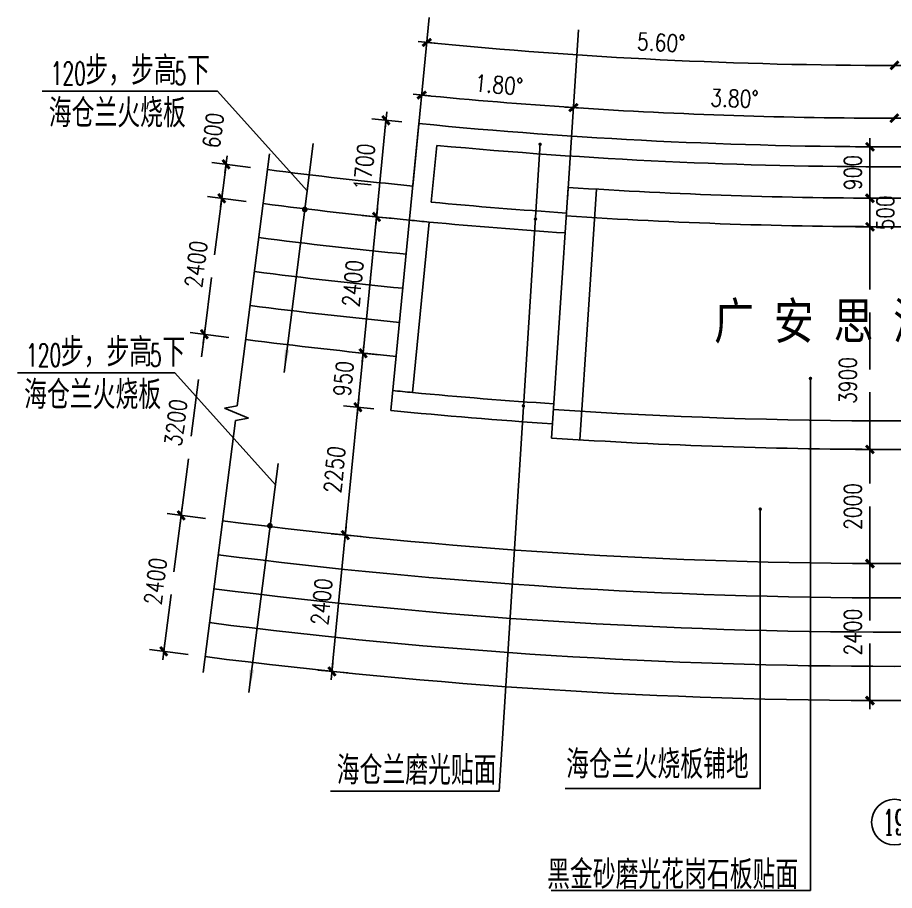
# Model space of a CAD drawing. Extents: x 0 to 11014425, y 0 to 2581013.
# Drawn here: x 10982744 to 10998111, y 2563562 to 2578852 of the extents above; entities that cross this region are included whole.
import ezdxf
from ezdxf.enums import TextEntityAlignment as Align

# ---------------------------------------------------------------- set-up
doc = ezdxf.new("R2010")
doc.units = 0
doc.header["$LTSCALE"] = 4000
doc.header["$MEASUREMENT"] = 0
doc.header["$PDMODE"] = 34
for name, pattern in [('ACAD_ISO04W100', [30.5, 24, -3, 0.5, -3]), ('CONTINOUS', [0]), ('DASH', [0.35, 0.25, -0.1])]:
    doc.linetypes.add(name, pattern=pattern)
doc.layers.get('0').update_dxf_attribs({"color": 253, "linetype": 'DASH'})
doc.layers.get('DEFPOINTS').update_dxf_attribs({"linetype": 'CONTINUOUS'})
for name, color, linetype in [('AXIS', 3, 'CONTINUOUS'), ('AXIS_TEXT', 7, 'CONTINUOUS'), ('DOTE', 1, 'CONTINUOUS'), ('OTHER', 7, 'CONTINUOUS'), ('PUB_DIM', 3, 'CONTINUOUS'), ('PUB_TEXT', 7, 'CONTINUOUS'), ('T1', 4, 'CONTINUOUS'), ('T14', 222, 'CONTINUOUS'), ('T2', 2, 'CONTINUOUS')]:
    doc.layers.add(name, color=color, linetype=linetype)
doc.styles.add('_HZTXT', font='txt.shx', dxfattribs={"width": 0.8, "bigfont": 'HZTXT.shx'})
doc.styles.add('_ROMANS', font='ROMANS.shx', dxfattribs={"width": 0.6})
doc.styles.add('COMPLEX', font='COMPLEX')
doc.styles.add('DIM_FONT', font='SIMPLEX.shx', dxfattribs={"width": 0.8})
doc.styles.add('FS64F', font='romant.shx', dxfattribs={"width": 0.95, "height": 8, "bigfont": 'hztxt.shx'})
doc.styles.add('宋体', font='SimSun.ttf', dxfattribs={"width": 0.7})
doc.dimstyles.new('DIMN', dxfattribs={"dimtxt": 300, "dimasz": 1, "dimexe": 250, "dimexo": 300, "dimgap": 150, "dimtad": 1, "dimdec": 0, "dimzin": 0, "dimtxsty": 'DIM_FONT', "dimblk": '_DIMX', "dimcen": 0.09, "dimclrt": 7, "dimazin": 3, "dimtfac": 1, "dimtdec": 0, "dimtix": 1, "dimtmove": 0, "dimatfit": 3, "dimtolj": 1, "dimtzin": 0})

# ---------------------------------------------------------------- blocks, each defined once
blk = doc.blocks.new('_AXISO')
blk.add_circle((0, 0), 0.5)
at = {"layer": 'AXIS_TEXT', "style": 'COMPLEX', "width": 1.041667}
blk.add_attdef('A', text='', height=0.56, dxfattribs=at).set_placement((-0.25, -0.28), (0.25, -0.28), align=Align.FIT)
blk = doc.blocks.new('_DIMX')
blk.add_line((-150, 0), (150, 0))
at = {"const_width": 50}
blk.add_lwpolyline([(-70, -70), (70, 70)], dxfattribs=at)
blk = doc.blocks.new('*D468')
at = {"color": 0, "linetype": 'BYBLOCK'}
blk.add_arc((10998111, 2661987), 84899, 270.00067, 273.79884, dxfattribs=at)
at = {"layer": 'DEFPOINTS', "color": 0, "linetype": 'BYBLOCK'}
for p in [(11003647, 2578637), (10998111, 2578453), (10999988, 2577109), (11003843, 2575678), (10998111, 2565158)]:
    blk.add_point(p, dxfattribs=at)
at = {"color": 0, "linetype": 'BYBLOCK'}
for p, rotation in [((11003737, 2577275), 3.799179886632178), ((10998111, 2577089), 180.0003374358912)]:
    blk.add_blockref('_DIMX', p, dxfattribs=dict(at, rotation=rotation))
at = {"color": 7, "linetype": 'BYBLOCK', "insert": (11000916, 2577435), "char_height": 300, "attachment_point": 5, "rotation": 1.8998, "style": 'DIM_FONT'}
blk.add_mtext('\\A1;3.80°', dxfattribs=at)
blk = doc.blocks.new('*D469')
at = {"color": 0, "linetype": 'BYBLOCK'}
blk.add_arc((10998111, 2661987), 83974, 270.00068, 275.60007, dxfattribs=at)
at = {"layer": 'DEFPOINTS', "color": 0, "linetype": 'BYBLOCK'}
for p in [(11006264, 2578852), (10998111, 2578453), (11000847, 2578058), (11006553, 2575900), (10998111, 2565158)]:
    blk.add_point(p, dxfattribs=at)
at = {"color": 0, "linetype": 'BYBLOCK'}
for p, rotation in [((11006307, 2578415), 5.600407750490008), ((10998111, 2578014), 180.0003411536968)]:
    blk.add_blockref('_DIMX', p, dxfattribs=dict(at, rotation=rotation))
at = {"color": 7, "linetype": 'BYBLOCK', "insert": (11002199, 2578414), "char_height": 300, "attachment_point": 5, "rotation": 2.8004, "style": 'DIM_FONT'}
blk.add_mtext('\\A1;5.60°', dxfattribs=at)
blk = doc.blocks.new('*D475')
at = {"color": 0, "linetype": 'BYBLOCK'}
for p, q in [((10997811, 2576587), (10997431, 2576587)), ((10997681, 2576588), (10997681, 2576589)), ((10997681, 2575687), (10997681, 2576587)), ((10997811, 2575687), (10997431, 2575687)), ((10997681, 2575686), (10997681, 2575685))]:
    blk.add_line(p, q, dxfattribs=at)
at = {"layer": 'DEFPOINTS', "color": 0, "linetype": 'BYBLOCK'}
for p in [(10997681, 2576587), (10998111, 2576587), (10998111, 2575687)]:
    blk.add_point(p, dxfattribs=at)
at = {"color": 0, "linetype": 'BYBLOCK'}
for p, rotation in [((10997681, 2576587), 270), ((10997681, 2575687), 90)]:
    blk.add_blockref('_DIMX', p, dxfattribs=dict(at, rotation=rotation))
at = {"color": 7, "linetype": 'BYBLOCK', "insert": (10997381, 2576137), "char_height": 300, "attachment_point": 5, "rotation": 90, "style": 'DIM_FONT'}
blk.add_mtext('\\A1;900', dxfattribs=at)
blk = doc.blocks.new('_ARROW')
blk.add_solid([(0, 0), (-1, 0.1), (-1, -0.1)])
blk = doc.blocks.new('*D482')
at = {"color": 0, "linetype": 'BYBLOCK'}
for p, q in [((10989078, 2572944), (10988551, 2572996)), ((10988800, 2572970), (10988708, 2572027)), ((10988985, 2571998), (10988459, 2572050))]:
    blk.add_line(p, q, dxfattribs=at)
at = {"layer": 'DEFPOINTS', "color": 0, "linetype": 'BYBLOCK'}
for p in [(10989376, 2572915), (10988708, 2572026), (10989284, 2571969)]:
    blk.add_point(p, dxfattribs=at)
at = {"color": 0, "linetype": 'BYBLOCK'}
for p, rotation in [((10988800, 2572971), 84.40000000006812), ((10988708, 2572026), 264.4000000000681)]:
    blk.add_blockref('_DIMX', p, dxfattribs=dict(at, rotation=rotation))
at = {"color": 7, "linetype": 'BYBLOCK', "insert": (10988455, 2572528), "char_height": 300, "attachment_point": 5, "rotation": 84.4, "style": 'DIM_FONT'}
blk.add_mtext('\\A1;950', dxfattribs=at)
blk = doc.blocks.new('*D483')
at = {"color": 0, "linetype": 'BYBLOCK'}
for p, q in [((10988766, 2569759), (10988239, 2569811)), ((10988488, 2569785), (10988254, 2567399)), ((10988531, 2567371), (10988005, 2567422))]:
    blk.add_line(p, q, dxfattribs=at)
at = {"layer": 'DEFPOINTS', "color": 0, "linetype": 'BYBLOCK'}
for p in [(10989064, 2569730), (10988254, 2567398), (10988830, 2567341)]:
    blk.add_point(p, dxfattribs=at)
at = {"color": 0, "linetype": 'BYBLOCK'}
for p, rotation in [((10988488, 2569786), 84.40000000001287), ((10988254, 2567398), 264.4000000000129)]:
    blk.add_blockref('_DIMX', p, dxfattribs=dict(at, rotation=rotation))
at = {"color": 7, "linetype": 'BYBLOCK', "insert": (10988072, 2568621), "char_height": 300, "attachment_point": 5, "rotation": 84.4, "style": 'DIM_FONT'}
blk.add_mtext('\\A1;2400', dxfattribs=at)
blk = doc.blocks.new('*D484')
at = {"color": 0, "linetype": 'BYBLOCK'}
blk.add_arc((10998111, 2661987), 84899, 264.39993, 266.19981, dxfattribs=at)
at = {"layer": 'DEFPOINTS', "color": 0, "linetype": 'BYBLOCK'}
for p in [(10989959, 2578852), (10992576, 2578637), (10990711, 2577412), (10989669, 2575900), (10992379, 2575678)]:
    blk.add_point(p, dxfattribs=at)
at = {"color": 0, "linetype": 'BYBLOCK'}
for p, rotation in [((10989826, 2577494), 174.3995885323037), ((10992485, 2577275), 356.2001452411216)]:
    blk.add_blockref('_DIMX', p, dxfattribs=dict(at, rotation=rotation))
at = {"color": 7, "linetype": 'BYBLOCK', "insert": (10991179, 2577673), "char_height": 300, "attachment_point": 5, "rotation": 355.2999, "style": 'DIM_FONT'}
blk.add_mtext('\\A1;1.80°', dxfattribs=at)
blk = doc.blocks.new('*D485')
at = {"color": 0, "linetype": 'BYBLOCK'}
blk.add_arc((10998111, 2661987), 84899, 266.20116, 269.99933, dxfattribs=at)
at = {"layer": 'DEFPOINTS', "color": 0, "linetype": 'BYBLOCK'}
for p in [(10992576, 2578637), (10998111, 2578453), (10994359, 2577172), (10992379, 2575678), (10998111, 2565158)]:
    blk.add_point(p, dxfattribs=at)
at = {"color": 0, "linetype": 'BYBLOCK'}
for p, rotation in [((10992485, 2577275), 176.2008201133865), ((10998111, 2577089), 359.9996625641123)]:
    blk.add_blockref('_DIMX', p, dxfattribs=dict(at, rotation=rotation))
at = {"color": 7, "linetype": 'BYBLOCK', "insert": (10995307, 2577435), "char_height": 300, "attachment_point": 5, "rotation": 358.1002, "style": 'DIM_FONT'}
blk.add_mtext('\\A1;3.80°', dxfattribs=at)
blk = doc.blocks.new('*D486')
at = {"color": 0, "linetype": 'BYBLOCK'}
blk.add_arc((10998111, 2661987), 83974, 264.39993, 269.99932, dxfattribs=at)
at = {"layer": 'DEFPOINTS', "color": 0, "linetype": 'BYBLOCK'}
for p in [(10989959, 2578852), (10998111, 2578453), (10992643, 2578192), (10989669, 2575900), (10998111, 2565158)]:
    blk.add_point(p, dxfattribs=at)
at = {"color": 0, "linetype": 'BYBLOCK'}
for p, rotation in [((10989916, 2578415), 174.3995922494368), ((10998111, 2578014), 359.9996588462926)]:
    blk.add_blockref('_DIMX', p, dxfattribs=dict(at, rotation=rotation))
at = {"color": 7, "linetype": 'BYBLOCK', "insert": (10994023, 2578414), "char_height": 300, "attachment_point": 5, "rotation": 357.1996, "style": 'DIM_FONT'}
blk.add_mtext('\\A1;5.60°', dxfattribs=at)
blk = doc.blocks.new('*D487')
at = {"color": 0, "linetype": 'BYBLOCK'}
for p, q in [((10988985, 2571998), (10988459, 2572050)), ((10988708, 2572025), (10988488, 2569787)), ((10988766, 2569759), (10988239, 2569811))]:
    blk.add_line(p, q, dxfattribs=at)
at = {"layer": 'DEFPOINTS', "color": 0, "linetype": 'BYBLOCK'}
for p in [(10989284, 2571969), (10988488, 2569786), (10989064, 2569730)]:
    blk.add_point(p, dxfattribs=at)
at = {"color": 0, "linetype": 'BYBLOCK'}
for p, rotation in [((10988708, 2572026), 84.39999999996331), ((10988488, 2569786), 264.3999999999633)]:
    blk.add_blockref('_DIMX', p, dxfattribs=dict(at, rotation=rotation))
at = {"color": 7, "linetype": 'BYBLOCK', "insert": (10988299, 2570935), "char_height": 300, "attachment_point": 5, "rotation": 84.4, "style": 'DIM_FONT'}
blk.add_mtext('\\A1;2250', dxfattribs=at)
blk = doc.blocks.new('*D488')
at = {"color": 0, "linetype": 'BYBLOCK'}
for p, q in [((10989478, 2577024), (10988952, 2577076)), ((10989200, 2577051), (10989035, 2575361)), ((10989312, 2575332), (10988786, 2575384))]:
    blk.add_line(p, q, dxfattribs=at)
at = {"layer": 'DEFPOINTS', "color": 0, "linetype": 'BYBLOCK'}
for p in [(10989777, 2576995), (10989035, 2575360), (10989611, 2575303)]:
    blk.add_point(p, dxfattribs=at)
at = {"color": 0, "linetype": 'BYBLOCK'}
for p, rotation in [((10989200, 2577052), 84.40000000000576), ((10989035, 2575360), 264.4000000000058)]:
    blk.add_blockref('_DIMX', p, dxfattribs=dict(at, rotation=rotation))
at = {"color": 7, "linetype": 'BYBLOCK', "insert": (10988819, 2576235), "char_height": 300, "attachment_point": 5, "rotation": 84.4, "style": 'DIM_FONT'}
blk.add_mtext('\\A1;1700', dxfattribs=at)
blk = doc.blocks.new('*D489')
at = {"color": 0, "linetype": 'BYBLOCK'}
for p, q in [((10989312, 2575332), (10988786, 2575384)), ((10989034, 2575359), (10988800, 2572972)), ((10989078, 2572944), (10988551, 2572996))]:
    blk.add_line(p, q, dxfattribs=at)
at = {"layer": 'DEFPOINTS', "color": 0, "linetype": 'BYBLOCK'}
for p in [(10989611, 2575303), (10988800, 2572971), (10989376, 2572915)]:
    blk.add_point(p, dxfattribs=at)
at = {"color": 0, "linetype": 'BYBLOCK'}
for p, rotation in [((10989035, 2575360), 84.39999999998265), ((10988800, 2572971), 264.3999999999826)]:
    blk.add_blockref('_DIMX', p, dxfattribs=dict(at, rotation=rotation))
at = {"color": 7, "linetype": 'BYBLOCK', "insert": (10988619, 2574195), "char_height": 300, "attachment_point": 5, "rotation": 84.4, "style": 'DIM_FONT'}
blk.add_mtext('\\A1;2400', dxfattribs=at)

msp = doc.modelspace()

# ---------------------------------------------------------------- linework, layer by layer
at = {"layer": 'DOTE', "color": 1, "linetype": 'ACAD_ISO04W100', "ltscale": 0.5, "flags": 128}
for points in [[(10989669.222, 2575900.356), (10989958.665, 2578851.929)], [(10992379.302, 2575677.537), (10992575.828, 2578636.753)]]:
    msp.add_lwpolyline(points, dxfattribs=at)
at = {"layer": 'OTHER', "linetype": 'CONTINOUS'}
for p, q in [((10987160.81, 2576465.625), (10986595.634, 2572051.662)), ((10986595.634, 2572051.662), (10986368.525, 2572010.17)), ((10986368.525, 2572010.17), (10986789.721, 2571835.259)), ((10986562.612, 2571793.767), (10985997.436, 2567379.804)), ((10986789.721, 2571835.259), (10986562.612, 2571793.767))]:
    msp.add_line(p, q, dxfattribs=at)
at = {"layer": 'PUB_DIM', "linetype": 'CONTINOUS', "flags": 128}
for points in [[(10987819.529, 2575815.094), (10986246.453, 2577562.971), (10983175.754, 2577562.971)], [(10987413.708, 2572632.701), (10987925.649, 2576647.278)], [(10991900.418, 2576647.808), (10991182.503, 2565300.813), (10988227.145, 2565300.813)], [(10987262.283, 2570669.023), (10985498.816, 2572628.447), (10982743.992, 2572628.447)], [(10996639.182, 2572530.442), (10996639.182, 2563562.004), (10992092.646, 2563562.004)], [(10986797.968, 2567027.928), (10987309.91, 2571042.504)], [(10995758.778, 2570241.382), (10995758.778, 2565345.811), (10992342.098, 2565345.811)]]:
    msp.add_lwpolyline(points, dxfattribs=at)
for points, const_width in [([(10991917.301, 2576632.59, -1), (10991886.701, 2576632.59, -1)], 29.4), ([(10987803.533, 2575489.693, -1), (10987752.533, 2575489.693, -1)], 49), ([(10991835.784, 2575322.259, -1), (10991805.184, 2575322.259, -1)], 29.4), ([(10996654.482, 2572530.442, -1), (10996623.882, 2572530.442, -1)], 29.4), ([(10991624.814, 2572049.932, -1), (10991594.214, 2572049.932, -1)], 29.4), ([(10995774.078, 2570241.382, -1), (10995743.478, 2570241.382, -1)], 29.4), ([(10987192.554, 2569950.051, -1), (10987141.554, 2569950.051, -1)], 49)]:
    msp.add_lwpolyline(points, format="xyb", close=True, dxfattribs=dict(at, const_width=const_width))
at = {"layer": 'T1', "flags": 128}
for points in [[(10989778.009, 2576994.961), (10989283.74, 2571969.207)], [(10992100.987, 2571486.768), (10992392.555, 2575877.097)], [(10989667.444, 2572283.946), (10989960.195, 2575269.651)]]:
    msp.add_lwpolyline(points, dxfattribs=at)
at = {"layer": 'T1', "color": 3, "flags": 128}
msp.add_lwpolyline([(10992599.888, 2571453.635), (10992891.456, 2575843.964)], dxfattribs=at)
at = {"layer": 'T1'}
for radius, start, end in [(85400, 264.3992511, 270), (85400, 270, 275.6007489), (86300, 266.20048268, 270), (86300, 270, 273.79951732), (87100, 264.63023631, 266.20048268), (90100, 264.62257024, 266.20048268), (90450, 264.3992652, 266.20048268), (90700, 266.20048268, 270), (90700, 270, 273.79951732)]:
    msp.add_arc((10998111.267, 2661987.412), radius, start, end, dxfattribs=at)
at = {"layer": 'T1', "color": 2}
msp.add_arc((10998111.267, 2661987.412), 90100, 264.39932771, 264.62257024, dxfattribs=at)
at = {"layer": 'T1', "color": 3}
msp.add_arc((10998111.267, 2661987.412), 90200, 266.20048268, 273.79951732, dxfattribs=at)
at = {"layer": 'T14', "linetype": 'CONTINOUS'}
msp.add_arc((10998111.267, 2661987.411), 86500, 262.70338576, 264.40000008, dxfattribs=at)
at = {"layer": 'T2', "flags": 128}
msp.add_lwpolyline([(10989994.349, 2575617.984), (10990091.933, 2576613.219)], dxfattribs=at)
at = {"layer": 'T2'}
for radius, start, end in [(85750, 264.63386104, 270), (85750, 270, 275.36613896), (87100, 262.70338577, 264.40000006), (86750, 264.63116522, 266.20048268), (87100, 264.39988415, 264.62931483), (86800, 266.20048268, 270), (86800, 270, 273.79951732), (87700, 262.70338577, 264.40000006), (88300, 262.70338577, 264.40000006), (88900, 262.70338577, 264.40000006), (89500, 262.70338577, 264.40000006), (92700, 262.70338577, 270), (92700, 270, 277.29661423), (93300, 262.70338577, 270), (93300, 270, 277.29661423), (93900, 262.70338577, 270), (93900, 270, 277.29661423), (94500, 262.70338577, 270), (94500, 270, 277.29661423), (95100, 262.70338577, 270), (95100, 270, 277.29661423)]:
    msp.add_arc((10998111.267, 2661987.412), radius, start, end, dxfattribs=at)

# ---------------------------------------------------------------- block references
at = {"layer": 'AXIS', "linetype": 'CONTINOUS'}
ref = msp.add_blockref('_AXISO', (10998111.267, 2564758.301), dxfattribs=dict(at, xscale=799.9999999999993, yscale=799.9999999999993, zscale=799.9999999999993, rotation=1.358912982141192e-12))
ref.add_attrib('A', '19', dxfattribs={"layer": 'AXIS_TEXT', "height": 448, "style": 'COMPLEX', "width": 0.646552}).set_placement((10997911.267, 2564534.301), (10998311.267, 2564534.301), align=Align.FIT)
at = {"layer": 'PUB_DIM', "linetype": 'CONTINOUS', "xscale": -400, "yscale": 400, "zscale": 400, "rotation": 82.73282796299995}
for p in [(10987413.708, 2572632.701), (10986797.968, 2567027.928)]:
    msp.add_blockref('_ARROW', p, dxfattribs=at)

# ---------------------------------------------------------------- texts
at = {"layer": 'PUB_TEXT', "linetype": 'CONTINOUS'}
for s, height, style, width, p in [('步，步高', 500, '_HZTXT', 0.8, (10983933.785, 2577673.334)), ('下', 500, '_HZTXT', 0.8, (10985714.497, 2577673.334)), ('120', 400, '_ROMANS', 0.6, (10983324.104, 2577673.334)), ('5', 400, '_ROMANS', 0.6, (10985493.387, 2577673.334)), ('步，步高', 500, '_HZTXT', 0.8, (10983502.023, 2572738.81)), ('120', 400, '_ROMANS', 0.6, (10982892.342, 2572738.81)), ('5', 400, '_ROMANS', 0.6, (10985061.625, 2572738.81)), ('下', 500, '_HZTXT', 0.8, (10985282.735, 2572738.81))]:
    msp.add_text(s, height=height, dxfattribs=dict(at, style=style, width=width)).set_placement(p)
at = {"layer": 'PUB_TEXT', "linetype": 'CONTINUOUS', "width": 0.8}
for s, height, style, p in [('海仓兰火烧板', 500, 'FS64F', (10983291.634, 2576927.113)), ('广 安 思 源 广 场', 640, '宋体', (10994950.423, 2573218.618, -2759.972)), ('海仓兰火烧板', 500, 'FS64F', (10982859.872, 2571992.588)), ('海仓兰火烧板铺地', 500, 'FS64F', (10992357.35, 2565519.911)), ('海仓兰磨光贴面', 500, 'FS64F', (10988337.581, 2565415.798)), ('黑金砂磨光花岗石板贴面', 500, 'FS64F', (10992024.77, 2563589.483))]:
    msp.add_text(s, height=height, dxfattribs=dict(at, style=style)).set_placement(p)

# ---------------------------------------------------------------- dimensions: what is measured, and where the dimension line sits
at = {"layer": 'PUB_DIM', "linetype": 'CONTINOUS'}
for base, line1, line2, picture, middle in [((10990711.365, 2577411.89), ((10992379.302, 2575677.537), (10992575.828, 2578636.753)), ((10989669.222, 2575900.356), (10989958.665, 2578851.929)), '*D484', (10991179.186, 2577673.27)), ((10992642.779, 2578192.103), ((10989669.222, 2575900.356), (10989958.665, 2578851.929)), ((10998111.267, 2565158.301), (10998111.267, 2578453.147)), '*D486', (10994023.287, 2578413.777)), ((11000846.964, 2578058.429), ((11006553.313, 2575900.356), (11006263.87, 2578851.929)), ((10998111.267, 2565158.301), (10998111.267, 2578453.147)), '*D469', (11002199.247, 2578413.777)), ((10994359.167, 2577171.601), ((10998111.267, 2565158.301), (10998111.267, 2578453.147)), ((10992379.302, 2575677.537), (10992575.828, 2578636.753)), '*D485', (10995306.736, 2577435.148)), ((10999987.776, 2577109.389), ((10998111.267, 2565158.301), (10998111.267, 2578453.147)), ((11003843.233, 2575677.537), (11003646.707, 2578636.753)), '*D468', (11000915.798, 2577435.148))]:
    dim = msp.add_angular_dim_2l(base=base, line1=line1, line2=line2, dimstyle='DIMN', override={"dimdec": 2, "dimtdec": 2}, dxfattribs=at)
    dim.commit()
    dim.dimension.update_dxf_attribs({"geometry": picture, "text_midpoint": middle})
for base, p1, p2, angle, location in [((10986398.592, 2576280.939), (10987049.045, 2575592.754), (10987125.249, 2576187.896), 82.7033858, (10986172.217, 2576875.073)), ((10997681.303, 2575687.412), (10998111.267, 2575187.412), (10998111.267, 2575687.412), 90, (10997952.173, 2575430.308)), ((10997681.303, 2575187.412), (10998111.267, 2571287.409), (10998111.267, 2575187.412), 90, (10997293.792, 2572496.045))]:
    msp.add_linear_dim(base=base, p1=p1, p2=p2, angle=angle, location=location, dimstyle='DIMN', dxfattribs=at).render()
for p1, p2, distance, picture, middle in [((10989776.562, 2576995.102), (10989610.671, 2575303.216), -578.929, '*D488', (10988818.883, 2576234.928)), ((10998111.267, 2575687.412), (10998111.267, 2576587.412), 429.964, '*D475', (10997381.303, 2576137.412)), ((10989610.671, 2575303.216), (10989376.473, 2572914.67), -578.929, '*D489', (10988618.838, 2574194.711)), ((10989376.473, 2572914.67), (10989283.769, 2571969.204), -578.929, '*D482', (10988455.386, 2572527.705)), ((10989283.769, 2571969.204), (10989064.208, 2569729.946), -578.929, '*D487', (10988299.254, 2570935.343)), ((10989064.208, 2569729.946), (10988830.009, 2567341.4), -578.929, '*D483', (10988072.374, 2568621.441))]:
    dim = msp.add_aligned_dim(p1=p1, p2=p2, distance=distance, dimstyle='DIMN', dxfattribs=at)
    dim.commit()
    dim.dimension.update_dxf_attribs({"geometry": picture, "text_midpoint": middle})
for p1, p2, distance in [((10986744.231, 2573212.19), (10987049.045, 2575592.754), 732.59), ((10986337.812, 2570038.104), (10986744.231, 2573212.19), 732.59), ((10998111.267, 2569287.409), (10998111.267, 2571287.409), 429.964), ((10986032.997, 2567657.539), (10986337.812, 2570038.104), 732.59), ((10998111.267, 2566887.409), (10998111.267, 2569287.409), 429.964)]:
    msp.add_aligned_dim(p1=p1, p2=p2, distance=distance, dimstyle='DIMN', dxfattribs=at).render()

doc.saveas('drawing.dxf')
